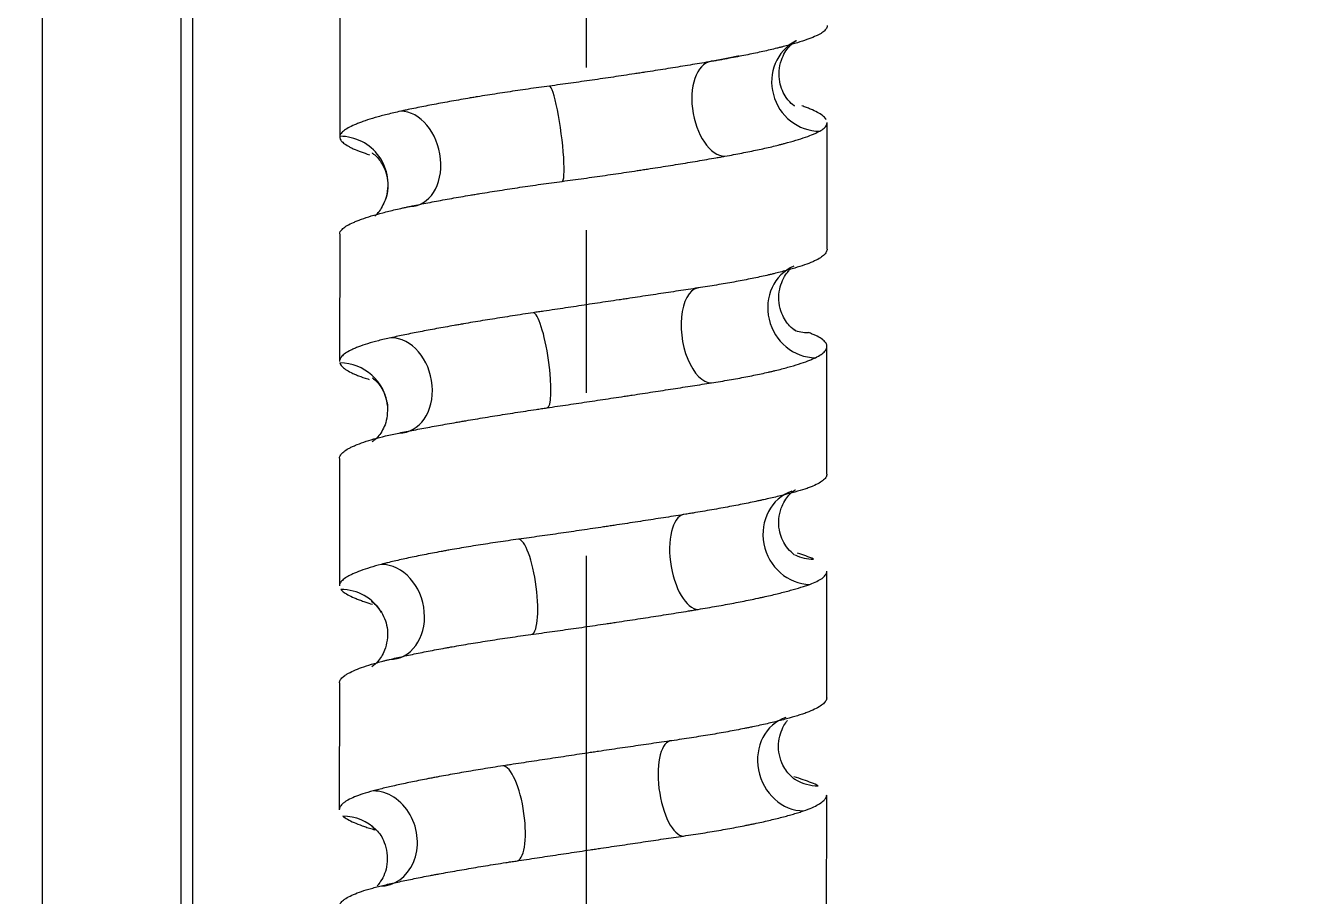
# Model space of a CAD drawing. Header units: millimetres. Extents: x 6110 to 6704, y -2661 to -1821.
# Drawn here: x 6333.64 to 6343.56, y -2276.73 to -2269.94 of the extents above; entities that cross this region are included whole.
import ezdxf

# ---------------------------------------------------------------- set-up
doc = ezdxf.new("R2010")
doc.units = ezdxf.units.MM
doc.header["$LTSCALE"] = 0.1
doc.linetypes.add('CENTERX2', pattern=[101.6, 63.5, -12.7, 12.7, -12.7])
doc.linetypes.add('HIDDEN2', pattern=[4.7625, 3.175, -1.5875])
doc.layers.add('1', color=4, linetype='HIDDEN2', lineweight=13)
doc.layers.add('DIM', color=3, linetype='Continuous', lineweight=9)
doc.layers.add('CENTER', color=1, linetype='CENTERX2')

msp = doc.modelspace()

# ---------------------------------------------------------------- hatches: boundary and pattern name
at = {"layer": 'DIM'}
h = msp.add_hatch(dxfattribs=at)
h.set_pattern_fill('ANSI31', color=2)
edge = h.paths.add_edge_path()
edge.add_line((6619.6172, -2595.9805), (6619.6172, -1962.2056))
edge.add_line((6634.6172, -1966.1101), (6619.6172, -1966.1101))
edge.add_line((6634.6172, -2610.9805), (6634.6172, -1966.1101))
edge.add_line((6634.6172, -2610.9805), (6184.4567, -2610.9805))
edge.add_line((6619.6172, -2595.9805), (6184.4567, -2595.9805))
edge.add_line((6184.4567, -2610.9805), (6184.4567, -2595.9805))

# ---------------------------------------------------------------- linework, layer by layer
at = {"layer": '1', "color": 7, "linetype": 'Continuous', "lineweight": -3}
for p, q in [((6333.7679, -2226.5276), (6333.7679, -2393.2288)), ((6334.8505, -2226.5104), (6334.8505, -2393.225)), ((6334.9393, -2226.5104), (6334.9393, -2393.225)), ((6336.0889, -2269.8169), (6336.0883, -2270.808)), ((6339.8877, -2271.6836), (6339.8883, -2270.6953)), ((6336.0877, -2271.5657), (6336.0871, -2272.558)), ((6339.8865, -2273.4375), (6339.8871, -2272.4419)), ((6336.0865, -2273.3162), (6336.0859, -2274.3089)), ((6339.8853, -2275.1845), (6339.8859, -2274.1958)), ((6336.0854, -2275.0666), (6336.0847, -2276.0572)), ((6339.6444, -2275.8236), (6339.6447, -2275.824)), ((6339.8841, -2276.9366), (6339.8848, -2275.9423))]:
    msp.add_line(p, q, dxfattribs=at)
for centre, major_axis, ratio, start_param, end_param in [((6339.817, -2270.3911), (0.1662, -0.3362), 0.953915, 3.169059, 5.841629), ((6339.0473, -2270.5869), (0.065, -0.3693), 0.551915, 3.046066, 6.184602), ((6337.7724, -2270.7825), (0.05, -0.3716), 0.113238, 6.267767, 9.409632), ((6336.6001, -2270.9781), (0.0784, -0.3667), 0.722499, 6.130667, 9.269448), ((6336.0907, -2271.1743), (0.3549, -0.1212), 0.99004, 6.278156, 8.185384), ((6339.7794, -2272.1589), (0.1514, -0.3431), 0.933479, 3.141808, 5.890348), ((6338.9429, -2272.3547), (0.0574, -0.3706), 0.498197, 3.064109, 6.205987), ((6337.6505, -2272.5502), (0.055, -0.3709), 0.174701, 6.258437, 9.397242), ((6339.7604, -2271.9625), (0.1319, 0.351), 0.925296, 3.141551, 3.475416), ((6336.5191, -2272.7459), (0.0775, -0.3669), 0.766235, 6.122318, 9.263675), ((6336.0873, -2272.9421), (0.3724, 0.0438), 0.989269, 6.273478, 7.733499), ((6339.7337, -2273.9267), (0.1213, -0.3548), 0.911729, 3.142207, 5.980413), ((6338.8346, -2274.1225), (0.0604, -0.3701), 0.442486, 3.070731, 6.209561), ((6337.5305, -2274.318), (0.0512, -0.3715), 0.238045, 6.250358, 9.391743), ((6339.7996, -2273.7304), (0.1655, 0.3365), 0.944286, 3.155622, 3.57413), ((6336.4433, -2274.5137), (0.0911, -0.3638), 0.803066, 6.085668, 9.224252), ((6336.0927, -2274.71), (0.3201, 0.1954), 0.987725, 6.273893, 7.299918), ((6339.6816, -2275.6945), (0.116, -0.3566), 0.88393, 3.142085, 6.001287), ((6338.7229, -2275.8902), (0.0539, -0.3711), 0.384709, 3.085615, 6.227028), ((6337.4119, -2276.0858), (0.0567, -0.3707), 0.2979, 6.238809, 9.377409), ((6339.8304, -2275.4983), (0.1858, 0.3258), 0.963086, 3.141532, 3.643205), ((6336.3747, -2276.2816), (0.0919, -0.3636), 0.84028, 6.073131, 9.215038), ((6336.1049, -2276.4778), (0.2669, 0.2635), 0.978978, 6.281507, 7.06225)]:
    msp.add_ellipse(centre, major_axis=major_axis, ratio=ratio, start_param=start_param, end_param=end_param, dxfattribs=at)
for points, knots in [([(6339.8889, -2269.9378), (6339.8889, -2269.9414), (6339.8884, -2269.9449), (6339.8855, -2269.9566), (6339.8766, -2269.9728), (6339.858, -2269.9886), (6339.8404, -2270.0003), (6339.8339, -2270.0041), (6339.8197, -2270.0118), (6339.812, -2270.0156), (6339.8037, -2270.0194)], [0, 0, 0, 0, 0.125906, 0.125906, 0.417271, 0.708635, 0.708635, 0.854318, 0.854318, 1, 1, 1, 1]), ([(6339.8037, -2270.0194), (6339.7869, -2270.027), (6339.7678, -2270.0347), (6339.7253, -2270.0503), (6339.6784, -2270.0661), (6339.6228, -2270.0824), (6339.5778, -2270.0947), (6339.5622, -2270.0989), (6339.5381, -2270.1051), (6339.5299, -2270.1072), (6339.5132, -2270.1114), (6339.5047, -2270.1135), (6339.4618, -2270.1241), (6339.4257, -2270.1325), (6339.3501, -2270.1492), (6339.2712, -2270.166), (6339.1855, -2270.1826), (6339.1186, -2270.1951), (6339.0959, -2270.1993), (6339.0612, -2270.2055), (6339.0495, -2270.2076), (6339.0259, -2270.2117), (6339.014, -2270.2138), (6339.0021, -2270.2159)], [0, 0, 0, 0, 0.125, 0.125, 0.25, 0.375, 0.375, 0.4375, 0.4375, 0.46875, 0.46875, 0.5, 0.5, 0.625, 0.625, 0.75, 0.875, 0.875, 0.9375, 0.9375, 0.96875, 0.96875, 1, 1, 1, 1]), ([(6339.6353, -2270.5666), (6339.6355, -2270.5668), (6339.6253, -2270.5621), (6339.5661, -2270.5075), (6339.5044, -2270.3753), (6339.5177, -2270.2089), (6339.5911, -2270.0968), (6339.641, -2270.0604), (6339.6499, -2270.0539), (6339.6508, -2270.0549)], [0, 0, 0, 0, 0.134462, 0.275006, 0.431639, 0.614066, 0.766648, 0.895959, 1, 1, 1, 1]), ([(6339.0021, -2270.2159), (6338.9545, -2270.2241), (6338.906, -2270.2323), (6338.8071, -2270.2488), (6338.7063, -2270.2654), (6338.6018, -2270.282), (6338.5221, -2270.2946), (6338.4952, -2270.2987), (6338.4547, -2270.305), (6338.4411, -2270.3071), (6338.4138, -2270.3113), (6338.4001, -2270.3134), (6338.3315, -2270.3239), (6338.2765, -2270.3321), (6338.1664, -2270.3484), (6338.056, -2270.3645), (6337.9453, -2270.3802), (6337.8343, -2270.3957), (6337.7787, -2270.4033), (6337.723, -2270.4108)], [0, 0, 0, 0, 0.125, 0.125, 0.25, 0.375, 0.375, 0.4375, 0.4375, 0.46875, 0.46875, 0.5, 0.5, 0.625, 0.625, 0.75, 0.875, 0.875, 1, 1, 1, 1]), ([(6339.1991, -2270.1767), (6339.1966, -2270.1772), (6339.1294, -2270.1908), (6339.0572, -2270.2044), (6338.9823, -2270.2176)], [0, 0, 0, 0, 0.03721, 1, 1, 1, 1]), ([(6337.723, -2270.4108), (6337.667, -2270.4184), (6337.6117, -2270.4261), (6337.5026, -2270.4416), (6337.3951, -2270.4574), (6337.2907, -2270.4737), (6337.2135, -2270.486), (6337.1879, -2270.4901), (6337.1499, -2270.4964), (6337.1373, -2270.4985), (6337.1122, -2270.5026), (6337.0996, -2270.5048), (6337.0376, -2270.5153), (6336.9895, -2270.5236), (6336.8962, -2270.5404), (6336.8059, -2270.5571), (6336.7216, -2270.5738), (6336.6605, -2270.5863), (6336.6406, -2270.5905), (6336.6112, -2270.5967), (6336.6015, -2270.5988), (6336.5824, -2270.6029), (6336.5729, -2270.605), (6336.5636, -2270.6071)], [0, 0, 0, 0, 0.125, 0.125, 0.25, 0.375, 0.375, 0.4375, 0.4375, 0.46875, 0.46875, 0.5, 0.5, 0.625, 0.625, 0.75, 0.875, 0.875, 0.9375, 0.9375, 0.96875, 0.96875, 1, 1, 1, 1]), ([(6339.8804, -2270.6704), (6339.8795, -2270.669), (6339.8787, -2270.6677), (6339.8718, -2270.6579), (6339.8633, -2270.6495), (6339.8418, -2270.6326), (6339.8155, -2270.6158), (6339.7797, -2270.5991), (6339.7493, -2270.5865), (6339.7385, -2270.5823), (6339.7215, -2270.5761), (6339.7157, -2270.574), (6339.7037, -2270.5698), (6339.6976, -2270.5677), (6339.6913, -2270.5657)], [0, 0, 0, 0, 0.038376, 0.038376, 0.278782, 0.278782, 0.519188, 0.759594, 0.759594, 0.879797, 0.879797, 0.939899, 0.939899, 1, 1, 1, 1]), ([(6336.5636, -2270.6071), (6336.5264, -2270.6153), (6336.4913, -2270.6235), (6336.4254, -2270.6401), (6336.3637, -2270.6566), (6336.3101, -2270.6733), (6336.2731, -2270.6859), (6336.2554, -2270.6922), (6336.2389, -2270.6985), (6336.2281, -2270.7027), (6336.2229, -2270.7048), (6336.1974, -2270.7152), (6336.1796, -2270.7235), (6336.1485, -2270.7399), (6336.1223, -2270.756), (6336.1054, -2270.7718), (6336.0934, -2270.7874), (6336.0898, -2270.795), (6336.0887, -2270.8026)], [0, 0, 0, 0, 0.125, 0.125, 0.25, 0.375, 0.375, 0.4375, 0.46875, 0.46875, 0.5, 0.5, 0.625, 0.625, 0.75, 0.875, 0.875, 1, 1, 1, 1]), ([(6339.0919, -2270.958), (6339.1376, -2270.9498), (6339.1816, -2270.9416), (6339.266, -2270.9251), (6339.3469, -2270.9085), (6339.421, -2270.8919), (6339.4739, -2270.8794), (6339.4997, -2270.8731), (6339.5245, -2270.8668), (6339.5409, -2270.8626), (6339.5489, -2270.8605), (6339.5885, -2270.8501), (6339.6178, -2270.8418), (6339.6722, -2270.8255), (6339.7222, -2270.8093), (6339.7634, -2270.7936), (6339.791, -2270.7819), (6339.7996, -2270.778), (6339.8158, -2270.7703), (6339.8233, -2270.7665), (6339.8302, -2270.7627)], [0, 0, 0, 0, 0.125, 0.125, 0.25, 0.375, 0.375, 0.4375, 0.46875, 0.46875, 0.5, 0.5, 0.625, 0.625, 0.75, 0.875, 0.875, 0.9375, 0.9375, 1, 1, 1, 1]), ([(6339.8302, -2270.7627), (6339.8441, -2270.7551), (6339.8554, -2270.7474), (6339.8732, -2270.7318), (6339.8848, -2270.7174), (6339.8884, -2270.7027), (6339.8883, -2270.696)], [0, 0, 0, 0, 0.355053, 0.355053, 0.710106, 1, 1, 1, 1]), ([(6336.0887, -2270.8026), (6336.0875, -2270.8102), (6336.0889, -2270.8179), (6336.0966, -2270.8336), (6336.1092, -2270.8495), (6336.1314, -2270.8658), (6336.1518, -2270.8782), (6336.1592, -2270.8823), (6336.1712, -2270.8886), (6336.1754, -2270.8907), (6336.184, -2270.8949), (6336.1885, -2270.8971), (6336.2116, -2270.9076), (6336.2323, -2270.9161), (6336.2751, -2270.9318), (6336.2967, -2270.9391), (6336.3198, -2270.9465)], [0, 0, 0, 0, 0.170372, 0.170372, 0.340744, 0.511117, 0.511117, 0.596303, 0.596303, 0.638896, 0.638896, 0.681489, 0.681489, 0.851861, 0.851861, 1, 1, 1, 1]), ([(6336.3405, -2270.9328), (6336.3405, -2270.9328), (6336.3455, -2270.9359), (6336.3807, -2270.9614), (6336.4478, -2271.0556), (6336.4715, -2271.1872), (6336.4554, -2271.2654), (6336.4455, -2271.2954)], [0, 0, 0, 0, 0.120894, 0.348812, 0.579235, 0.842424, 1, 1, 1, 1]), ([(6337.8218, -2271.1542), (6337.8782, -2271.1466), (6337.9344, -2271.1389), (6338.0463, -2271.1234), (6338.1578, -2271.1076), (6338.2684, -2271.0914), (6338.3511, -2271.079), (6338.3785, -2271.0749), (6338.4197, -2271.0687), (6338.4334, -2271.0666), (6338.4608, -2271.0624), (6338.4745, -2271.0603), (6338.5424, -2271.0498), (6338.5958, -2271.0414), (6338.7005, -2271.0246), (6338.8032, -2271.0079), (6338.9019, -2270.9912), (6338.9743, -2270.9787), (6338.9982, -2270.9746), (6339.0337, -2270.9684), (6339.0455, -2270.9663), (6339.0688, -2270.9621), (6339.0804, -2270.9601), (6339.0919, -2270.958)], [0, 0, 0, 0, 0.125, 0.125, 0.25, 0.375, 0.375, 0.4375, 0.4375, 0.46875, 0.46875, 0.5, 0.5, 0.625, 0.625, 0.75, 0.875, 0.875, 0.9375, 0.9375, 0.96875, 0.96875, 1, 1, 1, 1]), ([(6336.6373, -2271.3492), (6336.6769, -2271.341), (6336.7179, -2271.3327), (6336.8028, -2271.3162), (6336.8906, -2271.2996), (6336.984, -2271.283), (6337.0561, -2271.2705), (6337.0927, -2271.2642), (6337.1302, -2271.2579), (6337.1553, -2271.2537), (6337.168, -2271.2516), (6337.2315, -2271.2412), (6337.283, -2271.2329), (6337.3872, -2271.2166), (6337.4928, -2271.2005), (6337.6009, -2271.1848), (6337.7104, -2271.1693), (6337.7658, -2271.1617), (6337.8218, -2271.1542)], [0, 0, 0, 0, 0.125, 0.125, 0.25, 0.375, 0.375, 0.4375, 0.46875, 0.46875, 0.5, 0.5, 0.625, 0.625, 0.75, 0.875, 0.875, 1, 1, 1, 1]), ([(6336.0928, -2271.5459), (6336.0969, -2271.5383), (6336.1035, -2271.5306), (6336.1215, -2271.5149), (6336.1443, -2271.4991), (6336.1766, -2271.4828), (6336.2044, -2271.4705), (6336.2143, -2271.4663), (6336.23, -2271.46), (6336.2354, -2271.4579), (6336.2465, -2271.4537), (6336.2522, -2271.4516), (6336.2814, -2271.4411), (6336.3068, -2271.4327), (6336.3618, -2271.4159), (6336.4209, -2271.3991), (6336.4882, -2271.3824), (6336.5418, -2271.37), (6336.5602, -2271.3658), (6336.5886, -2271.3596), (6336.5982, -2271.3575), (6336.6176, -2271.3533), (6336.6274, -2271.3513), (6336.6373, -2271.3492)], [0, 0, 0, 0, 0.125, 0.125, 0.25, 0.375, 0.375, 0.4375, 0.4375, 0.46875, 0.46875, 0.5, 0.5, 0.625, 0.625, 0.75, 0.875, 0.875, 0.9375, 0.9375, 0.96875, 0.96875, 1, 1, 1, 1]), ([(6336.4455, -2271.2954), (6336.4265, -2271.3372), (6336.3992, -2271.3898), (6336.3703, -2271.4178), (6336.3614, -2271.4255)], [0, 0, 0, 0, 0.624485, 1, 1, 1, 1]), ([(6339.8877, -2271.6836), (6339.8877, -2271.6849), (6339.8876, -2271.6861), (6339.8867, -2271.6958), (6339.8835, -2271.7042), (6339.8721, -2271.721), (6339.8559, -2271.7378), (6339.83, -2271.7545), (6339.8069, -2271.7671), (6339.7986, -2271.7712), (6339.7852, -2271.7775), (6339.7806, -2271.7796), (6339.771, -2271.7837), (6339.7661, -2271.7858), (6339.761, -2271.7879)], [0, 0, 0, 0, 0.036088, 0.036088, 0.277066, 0.277066, 0.518044, 0.759022, 0.759022, 0.879511, 0.879511, 0.939755, 0.939755, 1, 1, 1, 1]), ([(6339.761, -2271.7879), (6339.7409, -2271.7961), (6339.7186, -2271.8043), (6339.6697, -2271.8208), (6339.6167, -2271.8374), (6339.5554, -2271.8541), (6339.5063, -2271.8666), (6339.481, -2271.8728), (6339.4544, -2271.8791), (6339.4365, -2271.8833), (6339.4273, -2271.8854), (6339.3812, -2271.8959), (6339.3428, -2271.9041), (6339.2626, -2271.9205), (6339.1794, -2271.9366), (6339.09, -2271.9523), (6339.0205, -2271.964), (6338.9969, -2271.9678), (6338.949, -2271.9755), (6338.9247, -2271.9793), (6338.9, -2271.983)], [0, 0, 0, 0, 0.125, 0.125, 0.25, 0.375, 0.375, 0.4375, 0.46875, 0.46875, 0.5, 0.5, 0.625, 0.625, 0.75, 0.875, 0.875, 0.9375, 0.9375, 1, 1, 1, 1]), ([(6339.6439, -2272.3219), (6339.6438, -2272.3212), (6339.6379, -2272.3157), (6339.5987, -2272.2914), (6339.5219, -2272.1848), (6339.4998, -2272.0173), (6339.5514, -2271.8982), (6339.5834, -2271.8586), (6339.5921, -2271.8492)], [0, 0, 0, 0, 0.093142, 0.277996, 0.468821, 0.704273, 0.913911, 1, 1, 1, 1]), ([(6338.9, -2271.983), (6338.8503, -2271.9906), (6338.7998, -2271.9983), (6338.6972, -2272.0139), (6338.5931, -2272.0297), (6338.4858, -2272.0459), (6338.4041, -2272.0582), (6338.3767, -2272.0623), (6338.3352, -2272.0686), (6338.3214, -2272.0707), (6338.2936, -2272.0749), (6338.2796, -2272.077), (6338.2099, -2272.0875), (6338.1541, -2272.0958), (6338.0426, -2272.1126), (6337.9311, -2272.1293), (6337.8198, -2272.146), (6337.7363, -2272.1584), (6337.7084, -2272.1626), (6337.6667, -2272.1688), (6337.6528, -2272.1709), (6337.625, -2272.175), (6337.6111, -2272.1771), (6337.5973, -2272.1792)], [0, 0, 0, 0, 0.125, 0.125, 0.25, 0.375, 0.375, 0.4375, 0.4375, 0.46875, 0.46875, 0.5, 0.5, 0.625, 0.625, 0.75, 0.875, 0.875, 0.9375, 0.9375, 0.96875, 0.96875, 1, 1, 1, 1]), ([(6337.5973, -2272.1792), (6337.5423, -2272.1874), (6337.4883, -2272.1956), (6337.382, -2272.2121), (6337.2776, -2272.2286), (6337.1767, -2272.2452), (6337.1023, -2272.2577), (6337.0778, -2272.2619), (6337.0413, -2272.2682), (6337.0292, -2272.2703), (6337.0051, -2272.2745), (6336.9931, -2272.2766), (6336.9337, -2272.287), (6336.8878, -2272.2953), (6336.7992, -2272.3116), (6336.7137, -2272.3277), (6336.6346, -2272.3435), (6336.5776, -2272.3551), (6336.559, -2272.359), (6336.5227, -2272.3667), (6336.5049, -2272.3705), (6336.4877, -2272.3742)], [0, 0, 0, 0, 0.125, 0.125, 0.25, 0.375, 0.375, 0.4375, 0.4375, 0.46875, 0.46875, 0.5, 0.5, 0.625, 0.625, 0.75, 0.875, 0.875, 0.9375, 0.9375, 1, 1, 1, 1]), ([(6339.7967, -2272.53), (6339.8138, -2272.5217), (6339.8284, -2272.5135), (6339.8528, -2272.4969), (6339.8724, -2272.4804), (6339.8825, -2272.4637), (6339.8864, -2272.4511), (6339.8871, -2272.4469), (6339.8872, -2272.4406), (6339.8871, -2272.4385), (6339.8865, -2272.4343), (6339.8861, -2272.4322), (6339.8832, -2272.4217), (6339.8784, -2272.4134), (6339.8641, -2272.3971), (6339.845, -2272.3809), (6339.8164, -2272.3651), (6339.7913, -2272.3534), (6339.7823, -2272.3495), (6339.7632, -2272.3418), (6339.753, -2272.3379), (6339.7422, -2272.3342)], [0, 0, 0, 0, 0.125, 0.125, 0.25, 0.375, 0.375, 0.4375, 0.4375, 0.46875, 0.46875, 0.5, 0.5, 0.625, 0.625, 0.75, 0.875, 0.875, 0.9375, 0.9375, 1, 1, 1, 1]), ([(6336.4877, -2272.3742), (6336.4528, -2272.3818), (6336.4203, -2272.3895), (6336.3596, -2272.4052), (6336.3033, -2272.421), (6336.2556, -2272.4373), (6336.2232, -2272.4497), (6336.2129, -2272.4538), (6336.1984, -2272.4601), (6336.1937, -2272.4622), (6336.1846, -2272.4664), (6336.1801, -2272.4685), (6336.1588, -2272.4791), (6336.1443, -2272.4875), (6336.1201, -2272.5043), (6336.1008, -2272.5211), (6336.0911, -2272.5378), (6336.0876, -2272.5502), (6336.087, -2272.5543), (6336.0871, -2272.5584)], [0, 0, 0, 0, 0.13352, 0.13352, 0.26704, 0.40056, 0.40056, 0.46732, 0.46732, 0.5007, 0.5007, 0.53408, 0.53408, 0.6676, 0.6676, 0.80112, 0.93464, 0.93464, 1, 1, 1, 1]), ([(6338.9858, -2272.7264), (6339.034, -2272.7188), (6339.0805, -2272.7112), (6339.1701, -2272.6956), (6339.2564, -2272.6798), (6339.3362, -2272.6635), (6339.3935, -2272.6512), (6339.4216, -2272.645), (6339.4487, -2272.6387), (6339.4666, -2272.6345), (6339.4754, -2272.6324), (6339.5188, -2272.6219), (6339.5513, -2272.6135), (6339.612, -2272.5967), (6339.6684, -2272.58), (6339.7163, -2272.5633), (6339.7489, -2272.5507), (6339.7593, -2272.5466), (6339.7739, -2272.5403), (6339.7787, -2272.5382), (6339.7879, -2272.5341), (6339.7924, -2272.532), (6339.7967, -2272.53)], [0, 0, 0, 0, 0.125, 0.125, 0.25, 0.375, 0.375, 0.4375, 0.46875, 0.46875, 0.5, 0.5, 0.625, 0.625, 0.75, 0.875, 0.875, 0.9375, 0.9375, 0.96875, 0.96875, 1, 1, 1, 1]), ([(6336.0891, -2272.5711), (6336.0917, -2272.5793), (6336.0968, -2272.5876), (6336.1117, -2272.6042), (6336.1313, -2272.6208), (6336.1604, -2272.6375), (6336.1857, -2272.6501), (6336.1948, -2272.6543), (6336.2093, -2272.6606), (6336.2143, -2272.6627), (6336.2245, -2272.6669), (6336.2298, -2272.669), (6336.257, -2272.6795), (6336.2808, -2272.6879), (6336.3107, -2272.6973), (6336.3147, -2272.6986), (6336.3188, -2272.6998)], [0, 0, 0, 0, 0.194038, 0.194038, 0.388076, 0.582115, 0.582115, 0.679134, 0.679134, 0.727643, 0.727643, 0.776153, 0.776153, 0.970191, 0.970191, 1, 1, 1, 1]), ([(6336.3403, -2272.6874), (6336.3403, -2272.6874), (6336.3427, -2272.6888), (6336.3674, -2272.7036), (6336.4324, -2272.7826), (6336.4522, -2272.8576), (6336.4598, -2272.8984)], [0, 0, 0, 0, 0.080823, 0.40941, 0.726817, 1, 1, 1, 1]), ([(6337.7038, -2272.9213), (6337.7594, -2272.9131), (6337.8149, -2272.9049), (6337.9258, -2272.8884), (6338.0366, -2272.8719), (6338.1471, -2272.8553), (6338.23, -2272.8428), (6338.2576, -2272.8386), (6338.299, -2272.8323), (6338.3128, -2272.8302), (6338.3403, -2272.8261), (6338.3541, -2272.824), (6338.4228, -2272.8135), (6338.4768, -2272.8053), (6338.5832, -2272.789), (6338.688, -2272.7729), (6338.7893, -2272.7571), (6338.864, -2272.7455), (6338.8887, -2272.7416), (6338.9376, -2272.734), (6338.9619, -2272.7302), (6338.9858, -2272.7264)], [0, 0, 0, 0, 0.125, 0.125, 0.25, 0.375, 0.375, 0.4375, 0.4375, 0.46875, 0.46875, 0.5, 0.5, 0.625, 0.625, 0.75, 0.875, 0.875, 0.9375, 0.9375, 1, 1, 1, 1]), ([(6336.4598, -2272.8984), (6336.4617, -2272.9583), (6336.4535, -2273.0526), (6336.3848, -2273.1543), (6336.3462, -2273.1836), (6336.3401, -2273.1872), (6336.34, -2273.1872)], [0, 0, 0, 0, 0.317609, 0.591556, 0.830912, 1, 1, 1, 1]), ([(6336.5506, -2273.1176), (6336.5876, -2273.11), (6336.6263, -2273.1023), (6336.7068, -2273.0867), (6336.7904, -2273.0709), (6336.8802, -2273.0547), (6336.9499, -2273.0423), (6336.9853, -2273.0361), (6337.0216, -2273.0299), (6337.046, -2273.0257), (6337.0583, -2273.0236), (6337.1201, -2273.0131), (6337.1703, -2273.0047), (6337.2725, -2272.9879), (6337.3764, -2272.9712), (6337.4836, -2272.9545), (6337.5652, -2272.942), (6337.5927, -2272.9379), (6337.6342, -2272.9317), (6337.6481, -2272.9296), (6337.6759, -2272.9254), (6337.6898, -2272.9234), (6337.7038, -2272.9213)], [0, 0, 0, 0, 0.125, 0.125, 0.25, 0.375, 0.375, 0.4375, 0.46875, 0.46875, 0.5, 0.5, 0.625, 0.625, 0.75, 0.875, 0.875, 0.9375, 0.9375, 0.96875, 0.96875, 1, 1, 1, 1]), ([(6336.0867, -2273.3131), (6336.0873, -2273.3049), (6336.0904, -2273.2967), (6336.1014, -2273.2801), (6336.1171, -2273.2635), (6336.1424, -2273.2468), (6336.165, -2273.2343), (6336.1731, -2273.2301), (6336.1862, -2273.2238), (6336.1907, -2273.2217), (6336.2001, -2273.2175), (6336.2049, -2273.2154), (6336.2297, -2273.2049), (6336.2518, -2273.1966), (6336.3001, -2273.1803), (6336.3527, -2273.1641), (6336.4136, -2273.1484), (6336.4626, -2273.1367), (6336.4794, -2273.1328), (6336.5142, -2273.1252), (6336.5322, -2273.1214), (6336.5506, -2273.1176)], [0, 0, 0, 0, 0.125, 0.125, 0.25, 0.375, 0.375, 0.4375, 0.4375, 0.46875, 0.46875, 0.5, 0.5, 0.625, 0.625, 0.75, 0.875, 0.875, 0.9375, 0.9375, 1, 1, 1, 1]), ([(6339.8865, -2273.4376), (6339.8864, -2273.4406), (6339.8861, -2273.4436), (6339.885, -2273.4488), (6339.8844, -2273.4509), (6339.8828, -2273.4551), (6339.8819, -2273.4572), (6339.8765, -2273.4677), (6339.8697, -2273.476), (6339.8515, -2273.4923), (6339.8285, -2273.5085), (6339.7961, -2273.5243), (6339.7682, -2273.5359), (6339.7583, -2273.5398), (6339.7373, -2273.5475), (6339.7262, -2273.5513), (6339.7145, -2273.5551)], [0, 0, 0, 0, 0.074624, 0.074624, 0.126034, 0.126034, 0.177444, 0.177444, 0.383083, 0.383083, 0.588722, 0.794361, 0.794361, 0.89718, 0.89718, 1, 1, 1, 1]), ([(6339.7145, -2273.5551), (6339.6909, -2273.5626), (6339.6653, -2273.5703), (6339.6099, -2273.586), (6339.5504, -2273.6018), (6339.4829, -2273.618), (6339.4292, -2273.6304), (6339.4016, -2273.6366), (6339.3728, -2273.6428), (6339.3533, -2273.647), (6339.3434, -2273.6491), (6339.2937, -2273.6596), (6339.2525, -2273.668), (6339.167, -2273.6848), (6339.0787, -2273.7015), (6338.9845, -2273.7182), (6338.9117, -2273.7307), (6338.887, -2273.7348), (6338.8495, -2273.7411), (6338.8369, -2273.7431), (6338.8115, -2273.7473), (6338.7987, -2273.7494), (6338.7859, -2273.7514)], [0, 0, 0, 0, 0.125, 0.125, 0.25, 0.375, 0.375, 0.4375, 0.46875, 0.46875, 0.5, 0.5, 0.625, 0.625, 0.75, 0.875, 0.875, 0.9375, 0.9375, 0.96875, 0.96875, 1, 1, 1, 1]), ([(6339.6351, -2274.0697), (6339.6348, -2274.071), (6339.6243, -2274.0604), (6339.5627, -2274.0065), (6339.5011, -2273.8704), (6339.5172, -2273.7044), (6339.5897, -2273.5972), (6339.6343, -2273.564), (6339.6411, -2273.5607), (6339.641, -2273.5608)], [0, 0, 0, 0, 0.132943, 0.275782, 0.43565, 0.618695, 0.771125, 0.901353, 1, 1, 1, 1]), ([(6338.7859, -2273.7514), (6338.735, -2273.7596), (6338.6834, -2273.7678), (6338.5789, -2273.7843), (6338.4732, -2273.8008), (6338.365, -2273.8175), (6338.2828, -2273.83), (6338.2553, -2273.8341), (6338.2137, -2273.8404), (6338.1999, -2273.8425), (6338.172, -2273.8467), (6338.158, -2273.8488), (6338.0882, -2273.8592), (6338.0325, -2273.8675), (6337.9215, -2273.8838), (6337.8109, -2273.8999), (6337.7009, -2273.9156), (6337.6187, -2273.9272), (6337.5914, -2273.9311), (6337.5367, -2273.9387), (6337.5094, -2273.9425), (6337.4823, -2273.9463)], [0, 0, 0, 0, 0.125, 0.125, 0.25, 0.375, 0.375, 0.4375, 0.4375, 0.46875, 0.46875, 0.5, 0.5, 0.625, 0.625, 0.75, 0.875, 0.875, 0.9375, 0.9375, 1, 1, 1, 1]), ([(6337.4823, -2273.9463), (6337.4277, -2273.9539), (6337.3742, -2273.9616), (6337.2693, -2273.9771), (6337.1665, -2273.9929), (6337.068, -2274.0092), (6336.9957, -2274.0215), (6336.9718, -2274.0256), (6336.9365, -2274.0319), (6336.9248, -2274.034), (6336.9015, -2274.0382), (6336.8899, -2274.0403), (6336.8326, -2274.0508), (6336.7886, -2274.0592), (6336.7039, -2274.076), (6336.6228, -2274.0927), (6336.5485, -2274.1094), (6336.4953, -2274.1219), (6336.4781, -2274.1261), (6336.4528, -2274.1323), (6336.4445, -2274.1344), (6336.4282, -2274.1385), (6336.4201, -2274.1406), (6336.4122, -2274.1427)], [0, 0, 0, 0, 0.125, 0.125, 0.25, 0.375, 0.375, 0.4375, 0.4375, 0.46875, 0.46875, 0.5, 0.5, 0.625, 0.625, 0.75, 0.875, 0.875, 0.9375, 0.9375, 0.96875, 0.96875, 1, 1, 1, 1]), ([(6339.7826, -2274.1014), (6339.7644, -2274.0932), (6339.7439, -2274.0849), (6339.7018, -2274.0695), (6339.6807, -2274.0623), (6339.658, -2274.0551)], [0, 0, 0, 0, 0.537092, 0.537092, 1, 1, 1, 1]), ([(6336.4122, -2274.1427), (6336.3807, -2274.1509), (6336.3515, -2274.1591), (6336.2976, -2274.1757), (6336.2481, -2274.1923), (6336.2074, -2274.209), (6336.1803, -2274.2215), (6336.1718, -2274.2257), (6336.1599, -2274.232), (6336.156, -2274.2341), (6336.1487, -2274.2383), (6336.1452, -2274.2405), (6336.1283, -2274.2509), (6336.1173, -2274.2592), (6336.1001, -2274.2756), (6336.0892, -2274.29), (6336.0858, -2274.3041), (6336.0859, -2274.3103)], [0, 0, 0, 0, 0.147403, 0.147403, 0.294805, 0.442208, 0.442208, 0.51591, 0.51591, 0.55276, 0.55276, 0.589611, 0.589611, 0.737014, 0.737014, 0.884416, 1, 1, 1, 1]), ([(6339.7531, -2274.2984), (6339.7739, -2274.2908), (6339.7922, -2274.2831), (6339.8239, -2274.2675), (6339.8508, -2274.2516), (6339.868, -2274.2354), (6339.8773, -2274.223), (6339.8798, -2274.2188), (6339.8827, -2274.2126), (6339.8834, -2274.2105), (6339.8847, -2274.2063), (6339.8852, -2274.2042), (6339.8858, -2274.2), (6339.8859, -2274.198), (6339.8859, -2274.1959)], [0, 0, 0, 0, 0.235774, 0.235774, 0.471547, 0.707321, 0.707321, 0.825208, 0.825208, 0.884151, 0.884151, 0.943095, 0.943095, 1, 1, 1, 1]), ([(6336.0969, -2274.3383), (6336.103, -2274.346), (6336.1116, -2274.3537), (6336.1335, -2274.3694), (6336.1601, -2274.3852), (6336.1962, -2274.4016), (6336.2268, -2274.414), (6336.2376, -2274.4181), (6336.2547, -2274.4244), (6336.2606, -2274.4265), (6336.2726, -2274.4307), (6336.2788, -2274.4329), (6336.3038, -2274.4413), (6336.3236, -2274.4476), (6336.3446, -2274.4538)], [0, 0, 0, 0, 0.210737, 0.210737, 0.421474, 0.632211, 0.632211, 0.737579, 0.737579, 0.790264, 0.790264, 0.842948, 0.842948, 1, 1, 1, 1]), ([(6338.8827, -2274.4936), (6338.9323, -2274.4854), (6338.9802, -2274.4771), (6339.0732, -2274.4606), (6339.1631, -2274.4441), (6339.2471, -2274.4275), (6339.3079, -2274.415), (6339.3377, -2274.4087), (6339.3666, -2274.4024), (6339.3857, -2274.3982), (6339.3952, -2274.3961), (6339.4418, -2274.3857), (6339.477, -2274.3774), (6339.5433, -2274.3611), (6339.6055, -2274.3449), (6339.6595, -2274.3292), (6339.697, -2274.3175), (6339.709, -2274.3137), (6339.7319, -2274.306), (6339.7428, -2274.3022), (6339.7531, -2274.2984)], [0, 0, 0, 0, 0.125, 0.125, 0.25, 0.375, 0.375, 0.4375, 0.46875, 0.46875, 0.5, 0.5, 0.625, 0.625, 0.75, 0.875, 0.875, 0.9375, 0.9375, 1, 1, 1, 1]), ([(6336.3342, -2274.4306), (6336.3342, -2274.4305), (6336.3445, -2274.4359), (6336.3846, -2274.4718), (6336.4072, -2274.506), (6336.4127, -2274.5146)], [0, 0, 0, 0, 0.440229, 0.870693, 1, 1, 1, 1]), ([(6336.4127, -2274.5146), (6336.439, -2274.5594), (6336.4719, -2274.6517), (6336.4494, -2274.8115), (6336.3839, -2274.9061), (6336.345, -2274.9374), (6336.3383, -2274.9412), (6336.3383, -2274.9411)], [0, 0, 0, 0, 0.232198, 0.480455, 0.681687, 0.859095, 1, 1, 1, 1]), ([(6337.5788, -2274.6897), (6337.6341, -2274.6821), (6337.6895, -2274.6744), (6337.8005, -2274.6589), (6337.9118, -2274.6431), (6338.0234, -2274.6269), (6338.1072, -2274.6145), (6338.1352, -2274.6104), (6338.1772, -2274.6042), (6338.1912, -2274.6021), (6338.2192, -2274.5979), (6338.2333, -2274.5958), (6338.303, -2274.5853), (6338.3582, -2274.5769), (6338.4669, -2274.5601), (6338.5743, -2274.5434), (6338.6789, -2274.5268), (6338.7562, -2274.5143), (6338.7818, -2274.5101), (6338.8199, -2274.5039), (6338.8326, -2274.5018), (6338.8578, -2274.4977), (6338.8703, -2274.4956), (6338.8827, -2274.4936)], [0, 0, 0, 0, 0.125, 0.125, 0.25, 0.375, 0.375, 0.4375, 0.4375, 0.46875, 0.46875, 0.5, 0.5, 0.625, 0.625, 0.75, 0.875, 0.875, 0.9375, 0.9375, 0.96875, 0.96875, 1, 1, 1, 1]), ([(6336.4752, -2274.8848), (6336.5093, -2274.8766), (6336.5451, -2274.8683), (6336.62, -2274.8518), (6336.6983, -2274.8353), (6336.7831, -2274.8186), (6336.8492, -2274.8061), (6336.8828, -2274.7998), (6336.9175, -2274.7936), (6336.9408, -2274.7894), (6336.9525, -2274.7873), (6337.0116, -2274.7768), (6337.0599, -2274.7686), (6337.1584, -2274.7523), (6337.2589, -2274.7361), (6337.3632, -2274.7204), (6337.443, -2274.7088), (6337.4698, -2274.7049), (6337.524, -2274.6973), (6337.5513, -2274.6935), (6337.5788, -2274.6897)], [0, 0, 0, 0, 0.125, 0.125, 0.25, 0.375, 0.375, 0.4375, 0.46875, 0.46875, 0.5, 0.5, 0.625, 0.625, 0.75, 0.875, 0.875, 0.9375, 0.9375, 1, 1, 1, 1]), ([(6336.0854, -2275.0675), (6336.0853, -2275.0645), (6336.0857, -2275.0615), (6336.0883, -2275.0507), (6336.0969, -2275.0348), (6336.1153, -2275.0185), (6336.1328, -2275.0061), (6336.1392, -2275.002), (6336.1498, -2274.9957), (6336.1535, -2274.9936), (6336.1612, -2274.9894), (6336.1652, -2274.9873), (6336.186, -2274.9768), (6336.2048, -2274.9683), (6336.247, -2274.9515), (6336.2935, -2274.9348), (6336.3489, -2274.9181), (6336.3937, -2274.9056), (6336.4093, -2274.9014), (6336.4334, -2274.8951), (6336.4416, -2274.8931), (6336.4582, -2274.8889), (6336.4667, -2274.8868), (6336.4752, -2274.8848)], [0, 0, 0, 0, 0.052275, 0.052275, 0.187664, 0.323053, 0.323053, 0.390748, 0.390748, 0.424595, 0.424595, 0.458443, 0.458443, 0.593832, 0.593832, 0.729221, 0.864611, 0.864611, 0.932305, 0.932305, 0.966153, 0.966153, 1, 1, 1, 1]), ([(6339.8853, -2275.1835), (6339.8853, -2275.1883), (6339.8844, -2275.1931), (6339.8812, -2275.2021), (6339.8791, -2275.2063), (6339.875, -2275.2126), (6339.8735, -2275.2146), (6339.8701, -2275.2189), (6339.8683, -2275.221), (6339.8583, -2275.2315), (6339.8479, -2275.2399), (6339.8225, -2275.2567), (6339.7923, -2275.2735), (6339.7527, -2275.2902), (6339.7195, -2275.3027), (6339.7078, -2275.3069), (6339.6894, -2275.3131), (6339.6831, -2275.3152), (6339.6702, -2275.3193), (6339.6637, -2275.3214), (6339.6569, -2275.3235)], [0, 0, 0, 0, 0.105408, 0.105408, 0.194867, 0.194867, 0.239597, 0.239597, 0.284326, 0.284326, 0.463245, 0.463245, 0.642163, 0.821082, 0.821082, 0.910541, 0.910541, 0.95527, 0.95527, 1, 1, 1, 1]), ([(6339.6569, -2275.3235), (6339.6303, -2275.3317), (6339.6016, -2275.3399), (6339.5404, -2275.3564), (6339.4754, -2275.373), (6339.4028, -2275.3896), (6339.3455, -2275.4021), (6339.3161, -2275.4084), (6339.2856, -2275.4147), (6339.2651, -2275.4189), (6339.2546, -2275.421), (6339.2022, -2275.4314), (6339.1589, -2275.4397), (6339.0696, -2275.456), (6338.9777, -2275.4721), (6338.8806, -2275.4878), (6338.8057, -2275.4995), (6338.7805, -2275.5033), (6338.7292, -2275.511), (6338.7032, -2275.5148), (6338.6771, -2275.5185)], [0, 0, 0, 0, 0.125, 0.125, 0.25, 0.375, 0.375, 0.4375, 0.46875, 0.46875, 0.5, 0.5, 0.625, 0.625, 0.75, 0.875, 0.875, 0.9375, 0.9375, 1, 1, 1, 1]), ([(6339.6447, -2275.824), (6339.635, -2275.8227), (6339.6111, -2275.8024), (6339.53, -2275.7092), (6339.4943, -2275.5451), (6339.5374, -2275.4176), (6339.5699, -2275.3718), (6339.5789, -2275.3607)], [0, 0, 0, 0, 0.202143, 0.407894, 0.667325, 0.903977, 1, 1, 1, 1]), ([(6338.6771, -2275.5185), (6338.6243, -2275.5261), (6338.5711, -2275.5338), (6338.4636, -2275.5494), (6338.3552, -2275.5652), (6338.2448, -2275.5814), (6338.1613, -2275.5937), (6338.1333, -2275.5978), (6338.0912, -2275.6041), (6338.0772, -2275.6062), (6338.049, -2275.6104), (6338.0348, -2275.6125), (6337.9643, -2275.623), (6337.9083, -2275.6314), (6337.7969, -2275.6481), (6337.6862, -2275.6648), (6337.5768, -2275.6815), (6337.4952, -2275.694), (6337.4681, -2275.6981), (6337.4276, -2275.7044), (6337.4141, -2275.7064), (6337.3872, -2275.7106), (6337.3738, -2275.7127), (6337.3605, -2275.7147)], [0, 0, 0, 0, 0.125, 0.125, 0.25, 0.375, 0.375, 0.4375, 0.4375, 0.46875, 0.46875, 0.5, 0.5, 0.625, 0.625, 0.75, 0.875, 0.875, 0.9375, 0.9375, 0.96875, 0.96875, 1, 1, 1, 1]), ([(6337.3605, -2275.7147), (6337.3074, -2275.7229), (6337.2556, -2275.7311), (6337.1543, -2275.7476), (6337.0554, -2275.7642), (6336.9612, -2275.7808), (6336.8923, -2275.7933), (6336.8583, -2275.7996), (6336.825, -2275.8059), (6336.8029, -2275.8101), (6336.7919, -2275.8122), (6336.7377, -2275.8226), (6336.6962, -2275.8309), (6336.6169, -2275.8472), (6336.5411, -2275.8633), (6336.4726, -2275.8791), (6336.4239, -2275.8908), (6336.4082, -2275.8946), (6336.3776, -2275.9023), (6336.3627, -2275.9061), (6336.3484, -2275.9099)], [0, 0, 0, 0, 0.125, 0.125, 0.25, 0.375, 0.375, 0.4375, 0.46875, 0.46875, 0.5, 0.5, 0.625, 0.625, 0.75, 0.875, 0.875, 0.9375, 0.9375, 1, 1, 1, 1]), ([(6339.8184, -2275.8699), (6339.8036, -2275.8623), (6339.7864, -2275.8546), (6339.7477, -2275.8389), (6339.7059, -2275.8236), (6339.6559, -2275.8078), (6339.6298, -2275.8001)], [0, 0, 0, 0, 0.341195, 0.341195, 0.682389, 1, 1, 1, 1]), ([(6336.3484, -2275.9099), (6336.3196, -2275.9175), (6336.2933, -2275.9252), (6336.2451, -2275.9408), (6336.2017, -2275.9566), (6336.1674, -2275.9729), (6336.1451, -2275.9853), (6336.1383, -2275.9894), (6336.1289, -2275.9957), (6336.1259, -2275.9978), (6336.1203, -2276.002), (6336.1176, -2276.0041), (6336.1051, -2276.0146), (6336.0975, -2276.0231), (6336.0874, -2276.0399), (6336.0847, -2276.0485), (6336.0847, -2276.0572), (6336.0847, -2276.0575)], [0, 0, 0, 0, 0.165766, 0.165766, 0.331531, 0.497297, 0.497297, 0.58018, 0.58018, 0.621621, 0.621621, 0.663063, 0.663063, 0.828829, 0.828829, 0.994594, 1, 1, 1, 1]), ([(6339.7054, -2276.0656), (6339.7292, -2276.0574), (6339.7506, -2276.0491), (6339.7887, -2276.0326), (6339.822, -2276.016), (6339.8461, -2275.9993), (6339.8606, -2275.9868), (6339.8649, -2275.9826), (6339.8703, -2275.9763), (6339.872, -2275.9742), (6339.875, -2275.97), (6339.8764, -2275.9679), (6339.8823, -2275.9577), (6339.8847, -2275.9496), (6339.8848, -2275.9416)], [0, 0, 0, 0, 0.20109, 0.20109, 0.402181, 0.603271, 0.603271, 0.703816, 0.703816, 0.754089, 0.754089, 0.804361, 0.804361, 1, 1, 1, 1]), ([(6336.1135, -2276.1068), (6336.1233, -2276.115), (6336.1354, -2276.1233), (6336.1642, -2276.1399), (6336.1976, -2276.1565), (6336.2401, -2276.1732), (6336.2755, -2276.1858), (6336.2878, -2276.19), (6336.3072, -2276.1963), (6336.3138, -2276.1985), (6336.3273, -2276.2027), (6336.3342, -2276.2048), (6336.348, -2276.2089), (6336.3549, -2276.2109), (6336.3618, -2276.2129)], [0, 0, 0, 0, 0.235884, 0.235884, 0.471768, 0.707652, 0.707652, 0.825594, 0.825594, 0.884565, 0.884565, 0.943536, 0.943536, 1, 1, 1, 1]), ([(6338.7686, -2276.2619), (6338.8202, -2276.2544), (6338.8703, -2276.2467), (6338.9678, -2276.2311), (6339.0624, -2276.2153), (6339.1515, -2276.1991), (6339.2163, -2276.1867), (6339.2481, -2276.1805), (6339.2791, -2276.1743), (6339.2996, -2276.1701), (6339.3098, -2276.168), (6339.3599, -2276.1574), (6339.398, -2276.149), (6339.4702, -2276.1323), (6339.5384, -2276.1155), (6339.5988, -2276.0988), (6339.6411, -2276.0863), (6339.6547, -2276.0822), (6339.6743, -2276.0759), (6339.6807, -2276.0739), (6339.6932, -2276.0697), (6339.6994, -2276.0676), (6339.7054, -2276.0656)], [0, 0, 0, 0, 0.125, 0.125, 0.25, 0.375, 0.375, 0.4375, 0.46875, 0.46875, 0.5, 0.5, 0.625, 0.625, 0.75, 0.875, 0.875, 0.9375, 0.9375, 0.96875, 0.96875, 1, 1, 1, 1]), ([(6336.3376, -2276.1857), (6336.3377, -2276.1855), (6336.3437, -2276.1891), (6336.3616, -2276.2054), (6336.3717, -2276.2144)], [0, 0, 0, 0, 0.554384, 1, 1, 1, 1]), ([(6336.3717, -2276.2144), (6336.3998, -2276.2396), (6336.4439, -2276.3065), (6336.4736, -2276.4806), (6336.4209, -2276.6005), (6336.3886, -2276.6405), (6336.3799, -2276.6501)], [0, 0, 0, 0, 0.273698, 0.596365, 0.882715, 1, 1, 1, 1]), ([(6337.4637, -2276.4569), (6337.5177, -2276.4487), (6337.572, -2276.4404), (6337.6811, -2276.4239), (6337.7907, -2276.4074), (6337.9014, -2276.3908), (6337.9847, -2276.3783), (6338.0126, -2276.3741), (6338.0545, -2276.3678), (6338.0684, -2276.3658), (6338.0964, -2276.3616), (6338.1105, -2276.3595), (6338.1803, -2276.349), (6338.2357, -2276.3408), (6338.3453, -2276.3245), (6338.4537, -2276.3084), (6338.56, -2276.2926), (6338.6389, -2276.281), (6338.6651, -2276.2772), (6338.7171, -2276.2695), (6338.743, -2276.2657), (6338.7686, -2276.2619)], [0, 0, 0, 0, 0.125, 0.125, 0.25, 0.375, 0.375, 0.4375, 0.4375, 0.46875, 0.46875, 0.5, 0.5, 0.625, 0.625, 0.75, 0.875, 0.875, 0.9375, 0.9375, 1, 1, 1, 1]), ([(6336.401, -2276.6532), (6336.4323, -2276.6456), (6336.4654, -2276.6379), (6336.5353, -2276.6223), (6336.6088, -2276.6065), (6336.6894, -2276.5903), (6336.7525, -2276.5779), (6336.7847, -2276.5717), (6336.818, -2276.5654), (6336.8404, -2276.5613), (6336.8517, -2276.5591), (6336.9086, -2276.5486), (6336.9553, -2276.5402), (6337.0509, -2276.5235), (6337.1487, -2276.5067), (6337.2511, -2276.4901), (6337.3296, -2276.4776), (6337.356, -2276.4734), (6337.3961, -2276.4672), (6337.4096, -2276.4651), (6337.4365, -2276.461), (6337.4501, -2276.4589), (6337.4637, -2276.4569)], [0, 0, 0, 0, 0.125, 0.125, 0.25, 0.375, 0.375, 0.4375, 0.46875, 0.46875, 0.5, 0.5, 0.625, 0.625, 0.75, 0.875, 0.875, 0.9375, 0.9375, 0.96875, 0.96875, 1, 1, 1, 1]), ([(6336.0842, -2276.816), (6336.0841, -2276.8104), (6336.0868, -2276.7965), (6336.0963, -2276.7825), (6336.1084, -2276.7699), (6336.113, -2276.7658), (6336.1209, -2276.7595), (6336.1237, -2276.7574), (6336.1296, -2276.7532), (6336.1327, -2276.7511), (6336.149, -2276.7406), (6336.1643, -2276.7323), (6336.1995, -2276.7159), (6336.2391, -2276.6998), (6336.2877, -2276.684), (6336.3276, -2276.6724), (6336.3415, -2276.6685), (6336.3704, -2276.6608), (6336.3854, -2276.657), (6336.401, -2276.6532)], [0, 0, 0, 0, 0.10099, 0.250825, 0.250825, 0.325743, 0.325743, 0.363202, 0.363202, 0.40066, 0.40066, 0.550495, 0.550495, 0.70033, 0.850165, 0.850165, 0.925083, 0.925083, 1, 1, 1, 1])]:
    msp.add_open_spline(points, degree=3, knots=knots, dxfattribs=at)
msp.add_open_spline([(6336.0877, -2271.5645), (6336.0878, -2271.5582), (6336.0895, -2271.552), (6336.0928, -2271.5459)], degree=3, dxfattribs=at)
at = {"layer": 'CENTER'}
msp.add_line((6338.0093, -2152.1552), (6338.0093, -2433.1083), dxfattribs=at)

doc.saveas('drawing.dxf')
